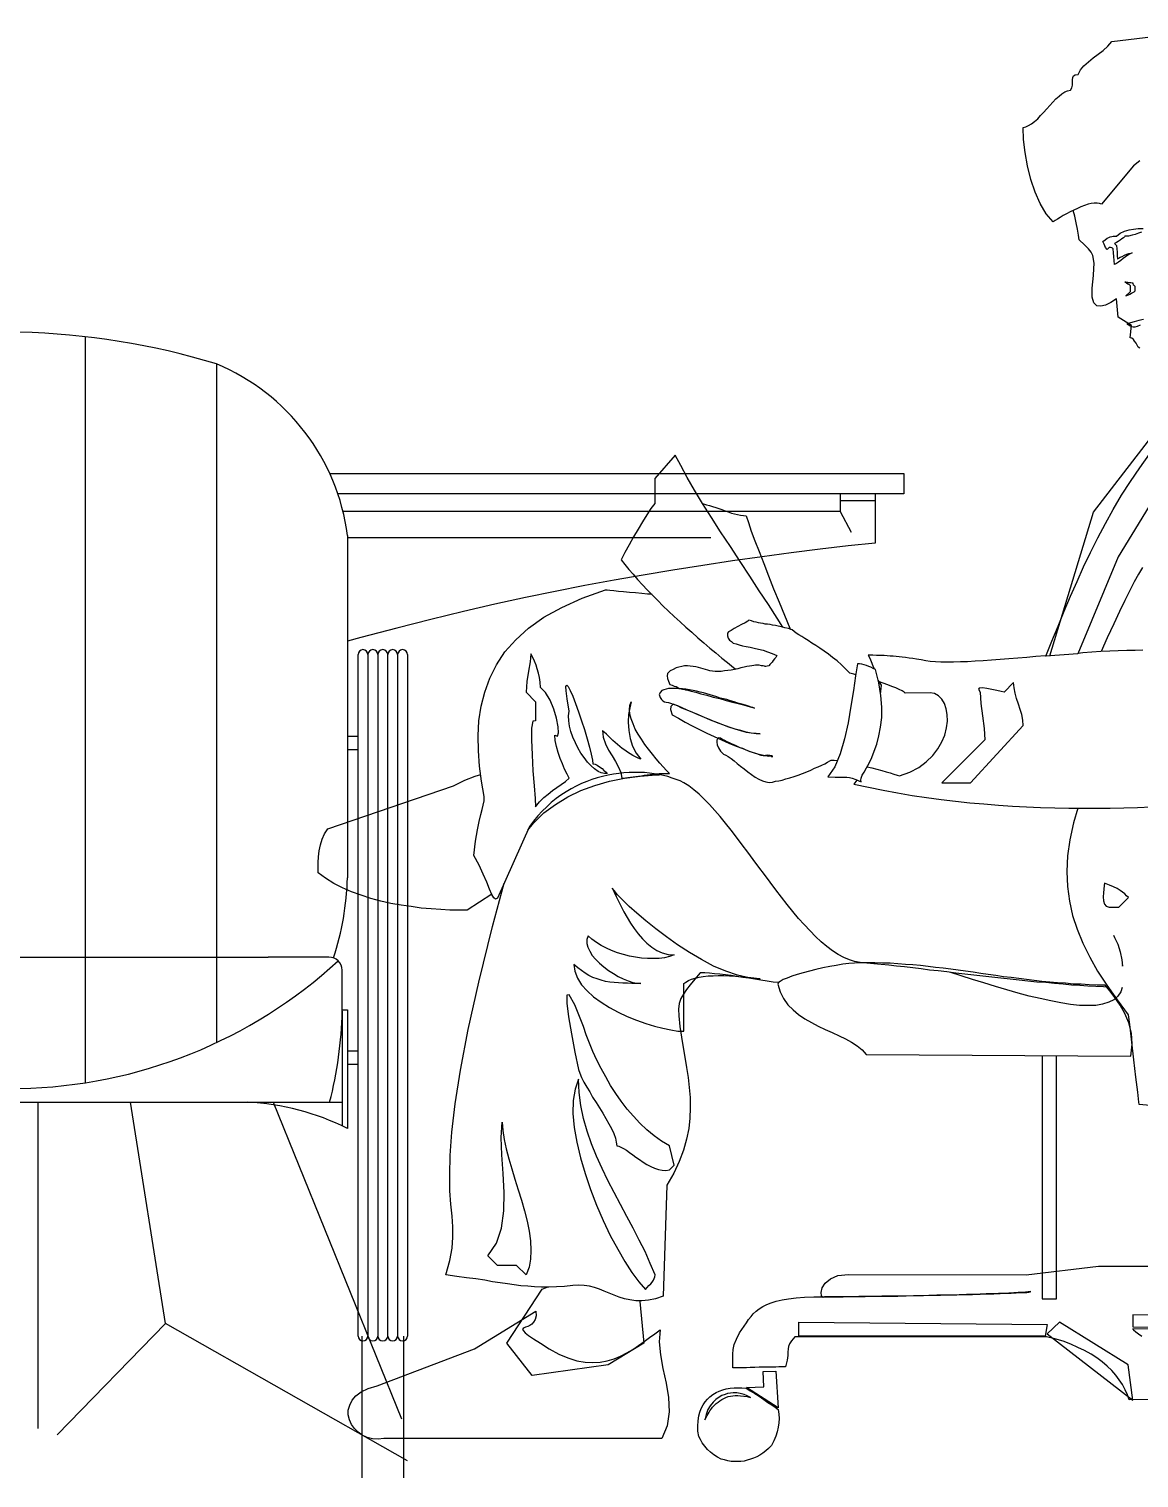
# Model space of a CAD drawing. Header units: millimetres. Extents: x 2198.5 to 2287.8, y 1208.8 to 1298.1.
# Drawn here: x 2206.861 to 2207.702, y 1292.525 to 1293.624 of the extents above; entities that cross this region are included whole.
import ezdxf

# ---------------------------------------------------------------- set-up
doc = ezdxf.new("R2010")
doc.units = ezdxf.units.MM
doc.linetypes.add('CENTRO', pattern=[2, 1.25, -0.25, 0.25, -0.25])
for name, color, linetype in [('7', 7, 'Continuous'), ('CORTES', 3, 'CENTRO'), ('PERFILES', 7, 'Continuous')]:
    doc.layers.add(name, color=color, linetype=linetype)

# ---------------------------------------------------------------- blocks, each defined once
blk = doc.blocks.new('h20')
at = {"layer": '7', "linetype": 'Continuous'}
for points in [[(0.3134, 0.9852), (0.3087, 0.9814), (0.2843, 0.9523), (0.2828, 0.953), (0.281, 0.9531), (0.2789, 0.9531), (0.2766, 0.9528), (0.2742, 0.9523), (0.2715, 0.9514), (0.2687, 0.9503), (0.2661, 0.9491), (0.2633, 0.9479), (0.2605, 0.9465), (0.2579, 0.9451), (0.2554, 0.9437), (0.2531, 0.9424), (0.251, 0.941), (0.2493, 0.94), (0.2477, 0.9389), (0.2424, 0.9451), (0.2379, 0.9528), (0.234, 0.9616), (0.2309, 0.9712), (0.2282, 0.9814), (0.2265, 0.9915), (0.2253, 1.0014), (0.2249, 1.0106), (0.227, 1.011), (0.2291, 1.0119), (0.2314, 1.0133), (0.2335, 1.015), (0.236, 1.0171), (0.2382, 1.0196), (0.2405, 1.022), (0.243, 1.0247), (0.2452, 1.0273), (0.2475, 1.0297), (0.2498, 1.0322), (0.2523, 1.0343), (0.2544, 1.0361), (0.2566, 1.0375), (0.2587, 1.0383), (0.2609, 1.0387), (0.2619, 1.0406), (0.2623, 1.0427), (0.2624, 1.0447), (0.2624, 1.0466), (0.2626, 1.0483), (0.2631, 1.0496), (0.2644, 1.0504), (0.2666, 1.0508), (0.2684, 1.0541), (0.271, 1.0573), (0.2744, 1.0603), (0.278, 1.0632), (0.2819, 1.066), (0.2856, 1.069), (0.2891, 1.0722), (0.2922, 1.0757), (0.3723, 1.0852)], [(0.3134, 0.8432), (0.3122, 0.8441), (0.3113, 0.8455), (0.3105, 0.8471), (0.3094, 0.8485), (0.3085, 0.8499), (0.3073, 0.8508), (0.3061, 0.8511), (0.307, 0.8604), (0.2971, 0.8667), (0.2956, 0.8806), (0.2914, 0.8778), (0.2873, 0.8758), (0.2838, 0.875), (0.2808, 0.8753), (0.2786, 0.8776), (0.2773, 0.882), (0.2772, 0.8888), (0.2784, 0.8984), (0.2786, 0.9035), (0.2787, 0.9074), (0.2784, 0.9107), (0.2777, 0.9135), (0.2764, 0.916), (0.2744, 0.9186), (0.2714, 0.9216), (0.2675, 0.9253), (0.2668, 0.9289), (0.2661, 0.9335), (0.2652, 0.9382), (0.2642, 0.9433), (0.263, 0.9477)], [(0.2901, 0.9195), (0.2886, 0.9179), (0.2875, 0.9195), (0.2864, 0.9221), (0.2854, 0.9242), (0.287, 0.9254), (0.2886, 0.9265), (0.2898, 0.9272), (0.2908, 0.9275), (0.2921, 0.9279), (0.2931, 0.9281), (0.2943, 0.9281), (0.2957, 0.9281), (0.2985, 0.9304), (0.3017, 0.9319), (0.3052, 0.933), (0.3087, 0.9335), (0.3122, 0.9339), (0.3159, 0.9339)], [(0.3147, 0.9312), (0.3124, 0.9304), (0.3099, 0.9295), (0.3075, 0.9288), (0.3049, 0.9282), (0.302, 0.9281), (0.3017, 0.9277), (0.301, 0.9268), (0.2998, 0.926), (0.2984, 0.9251), (0.297, 0.9242), (0.2957, 0.9233), (0.2947, 0.9228), (0.2942, 0.9226), (0.2957, 0.9211), (0.2959, 0.9186), (0.2961, 0.916), (0.2963, 0.9132), (0.2964, 0.9107), (0.2973, 0.9114), (0.2985, 0.9121), (0.3001, 0.9128), (0.3017, 0.9137), (0.3035, 0.9144), (0.305, 0.9149), (0.3066, 0.9153), (0.3077, 0.9155), (0.3061, 0.9147), (0.3043, 0.9137), (0.3026, 0.9125), (0.3008, 0.9111), (0.2991, 0.9097), (0.2973, 0.9084), (0.2957, 0.9074), (0.2942, 0.9067), (0.294, 0.9097), (0.2938, 0.9126), (0.2935, 0.9156), (0.2933, 0.9186), (0.2928, 0.9191), (0.2921, 0.9193), (0.2912, 0.9195), (0.2901, 0.9195)], [(0.2663, 0.4944), (0.2631, 0.4833), (0.2603, 0.4705), (0.2587, 0.4583), (0.258, 0.4465), (0.2586, 0.4351), (0.26, 0.4241), (0.2624, 0.4132), (0.2659, 0.4027), (0.2701, 0.3922), (0.2754, 0.3816), (0.2814, 0.3709), (0.2884, 0.3603), (0.2961, 0.3492), (0.3045, 0.3378), (0.3049, 0.3361), (0.3057, 0.3285), (0.3071, 0.3171), (0.3087, 0.3038), (0.3101, 0.2905), (0.3115, 0.2791), (0.3124, 0.2717), (0.3127, 0.27), (0.3795, 0.2644)], [(0.302, 0.8932), (0.3033, 0.8927), (0.3043, 0.892), (0.3054, 0.8914), (0.3061, 0.8907), (0.3061, 0.886), (0.3029, 0.8828), (0.3036, 0.8832), (0.3047, 0.8837), (0.3059, 0.8841), (0.307, 0.8848), (0.3082, 0.8853), (0.3091, 0.886), (0.3098, 0.8867), (0.3099, 0.8876), (0.3099, 0.8892), (0.3098, 0.89), (0.3092, 0.8906), (0.3085, 0.8911), (0.3084, 0.8925), (0.3075, 0.8925), (0.3066, 0.8927), (0.3057, 0.8927), (0.305, 0.8928), (0.3042, 0.893), (0.3035, 0.893), (0.3027, 0.8932), (0.302, 0.8932)], [(0.3161, 0.865), (0.3126, 0.8641), (0.3092, 0.8632), (0.3063, 0.8623), (0.3036, 0.8615), (0.305, 0.8608), (0.3061, 0.8602), (0.3071, 0.8597), (0.3084, 0.8595), (0.3098, 0.8594), (0.3115, 0.8599), (0.314, 0.8608)], [(0.0989, 0.5158), (0.0968, 0.5128), (0.1078, 0.5103), (0.1189, 0.5082), (0.1299, 0.5061), (0.1409, 0.5042), (0.1518, 0.5026), (0.1629, 0.501), (0.1737, 0.4998), (0.1846, 0.4986), (0.1953, 0.4977), (0.2062, 0.4968), (0.2168, 0.4959), (0.2275, 0.4954), (0.2382, 0.4951), (0.2489, 0.4947), (0.2595, 0.4945), (0.27, 0.4944), (0.2805, 0.4944), (0.2908, 0.4945), (0.3012, 0.4947), (0.3115, 0.4951), (0.3219, 0.4954)], [(0.2421, 0.6097), (0.2467, 0.6211), (0.2514, 0.6325), (0.2561, 0.6439), (0.2609, 0.6551), (0.2658, 0.6663), (0.2708, 0.6774), (0.2761, 0.6884), (0.2815, 0.6995), (0.2873, 0.7103), (0.2933, 0.721), (0.2996, 0.7317), (0.3063, 0.7422), (0.3133, 0.7526), (0.3206, 0.7628), (0.3285, 0.7727), (0.3368, 0.7827), (0.3543, 0.7789), (0.297, 0.6849), (0.2665, 0.6116), (0.2421, 0.6097)], [(0.2451, 0.61), (0.2784, 0.7189), (0.331, 0.7873), (0.3348, 0.7891)], [(0.0429, 0.6316), (0.0386, 0.6385), (0.0321, 0.6488), (0.0251, 0.6593), (0.0179, 0.6704), (0.0105, 0.6816), (0.0032, 0.6928), (-0.0042, 0.7039), (-0.0112, 0.7149), (-0.0179, 0.7254), (-0.024, 0.7356), (-0.0296, 0.7452), (-0.0345, 0.7542), (-0.0386, 0.7622), (-0.0542, 0.7445), (-0.0542, 0.7254), (-0.057, 0.7216), (-0.0601, 0.7168), (-0.0635, 0.7116), (-0.0668, 0.706), (-0.0703, 0.7002), (-0.0736, 0.6942), (-0.0768, 0.6884), (-0.0796, 0.6828), (-0.0768, 0.6791), (-0.0738, 0.6755), (-0.0705, 0.6718), (-0.0671, 0.6679), (-0.0635, 0.6639), (-0.0598, 0.66), (-0.0559, 0.656), (-0.0519, 0.652), (-0.0479, 0.6479), (-0.0437, 0.6439), (-0.0393, 0.6399), (-0.0349, 0.6358), (-0.0305, 0.6316), (-0.0261, 0.6278), (-0.0216, 0.6237), (-0.017, 0.6199), (-0.0124, 0.6158), (-0.0079, 0.6122), (-0.0033, 0.6083), (0.001, 0.6048), (0.0056, 0.6011), (0.0072, 0.5999), (0.0072, 0.5999)], [(0.3155, 0.677), (0.3124, 0.6718), (0.3092, 0.666), (0.3059, 0.6595), (0.302, 0.652), (0.298, 0.6437), (0.2936, 0.6343), (0.2887, 0.6236), (0.2842, 0.6132)], [(0.3157, 0.6143), (0.3098, 0.6141), (0.3035, 0.6141), (0.2971, 0.6137), (0.2907, 0.6136), (0.2838, 0.6132), (0.277, 0.6127), (0.2701, 0.6122), (0.2666, 0.6118), (0.2666, 0.612)], [(-0.0177, 0.7251), (-0.0172, 0.7251), (-0.0149, 0.7245), (-0.0126, 0.724), (-0.0103, 0.7233), (-0.0079, 0.7224), (-0.0056, 0.7216), (-0.0032, 0.7209), (-0.0007, 0.72), (0.0016, 0.7191), (0.004, 0.7182), (0.0063, 0.7175), (0.0086, 0.717), (0.0109, 0.7165), (0.013, 0.7163), (0.0151, 0.7161), (0.0168, 0.711), (0.0189, 0.7046), (0.0217, 0.6972), (0.0249, 0.689), (0.0284, 0.68), (0.0321, 0.6705), (0.0359, 0.6607), (0.0401, 0.6507), (0.0442, 0.6407), (0.0482, 0.6309), (0.0486, 0.63), (0.0486, 0.6302)], [(0.2893, 0.3589), (0.2859, 0.359), (0.2801, 0.3594), (0.274, 0.3596), (0.2679, 0.3601), (0.2617, 0.3604), (0.2552, 0.361), (0.2488, 0.3615), (0.2421, 0.3622), (0.2354, 0.3627), (0.2286, 0.3634), (0.2219, 0.3641), (0.2151, 0.3648), (0.2081, 0.3655), (0.2013, 0.3664), (0.1944, 0.3671), (0.1876, 0.368), (0.1807, 0.3687), (0.1739, 0.3695), (0.1672, 0.3703), (0.1606, 0.3711), (0.1541, 0.3718), (0.1476, 0.3727), (0.1413, 0.3734), (0.135, 0.3741), (0.129, 0.3748), (0.1231, 0.3755), (0.1175, 0.376), (0.1118, 0.3766), (0.1066, 0.3771), (0.1015, 0.3776), (0.0973, 0.3783), (0.0933, 0.3795), (0.0891, 0.3813), (0.0848, 0.3836), (0.0805, 0.3864), (0.0763, 0.3895), (0.072, 0.3932), (0.0677, 0.3972), (0.0635, 0.4015), (0.0591, 0.4062), (0.0549, 0.4109), (0.0505, 0.4162), (0.0461, 0.4214), (0.0419, 0.4269), (0.0375, 0.4325), (0.0333, 0.4383), (0.0289, 0.4441), (0.0247, 0.4498), (0.0205, 0.4556), (0.0163, 0.4612), (0.0121, 0.4668), (0.0079, 0.4725), (0.0037, 0.4779), (-0.0005, 0.483), (-0.0046, 0.4881), (-0.0086, 0.4928), (-0.0126, 0.4972), (-0.0167, 0.5012), (-0.0205, 0.5051), (-0.0244, 0.5084), (-0.0282, 0.5114), (-0.0321, 0.5138), (-0.0349, 0.5151), (-0.0379, 0.5163), (-0.0409, 0.5173), (-0.0442, 0.5184), (-0.0475, 0.5193), (-0.051, 0.52), (-0.0545, 0.5205), (-0.0582, 0.521), (-0.0619, 0.5214), (-0.0657, 0.5215), (-0.0696, 0.5215), (-0.0735, 0.5215), (-0.0775, 0.5212), (-0.0813, 0.5208), (-0.0854, 0.5203), (-0.0894, 0.5196), (-0.0936, 0.5186), (-0.0977, 0.5175), (-0.1017, 0.5163), (-0.1057, 0.5147), (-0.1097, 0.5131), (-0.1136, 0.5112), (-0.1175, 0.5091), (-0.1213, 0.5068), (-0.1252, 0.5044), (-0.1288, 0.5017), (-0.1325, 0.4987), (-0.136, 0.4956), (-0.1394, 0.4921), (-0.1427, 0.4886), (-0.146, 0.4847), (-0.149, 0.4805), (-0.1734, 0.4263), (-0.1748, 0.4255), (-0.176, 0.4265), (-0.1776, 0.4291), (-0.1793, 0.433), (-0.1814, 0.4383), (-0.1841, 0.4444), (-0.1872, 0.4512), (-0.1913, 0.4586), (-0.1899, 0.4695), (-0.1885, 0.4781), (-0.1871, 0.4845), (-0.1858, 0.4896), (-0.1848, 0.4935), (-0.1841, 0.4968), (-0.1835, 0.5), (-0.1834, 0.5033), (-0.1853, 0.5149), (-0.1869, 0.5264), (-0.1878, 0.538), (-0.1879, 0.5494), (-0.1874, 0.5606), (-0.1856, 0.5718), (-0.183, 0.5825), (-0.1792, 0.5931), (-0.1741, 0.6032), (-0.1676, 0.6129), (-0.1594, 0.6222), (-0.1497, 0.6309), (-0.1381, 0.6392), (-0.1246, 0.6467), (-0.1092, 0.6537), (-0.0915, 0.6599), (-0.0903, 0.6599), (-0.0882, 0.6597), (-0.0852, 0.6595), (-0.0817, 0.6591), (-0.0777, 0.6588), (-0.0733, 0.6583), (-0.0687, 0.6579), (-0.064, 0.6576), (-0.0596, 0.657), (-0.0566, 0.6569), (-0.0566, 0.6567)], [(0.0982, 0.5955), (0.0966, 0.596), (0.0948, 0.5966), (0.0936, 0.5969), (0.0905, 0.6002), (0.0873, 0.6032), (0.084, 0.6062), (0.0806, 0.6088), (0.0775, 0.6113), (0.0742, 0.6136), (0.071, 0.6158), (0.068, 0.6178), (0.065, 0.6197), (0.0622, 0.6215), (0.0596, 0.623), (0.0573, 0.6246), (0.055, 0.626), (0.0531, 0.6272), (0.0515, 0.6285), (0.0501, 0.6297), (0.0472, 0.6306), (0.0444, 0.6313), (0.0419, 0.632), (0.0394, 0.6325), (0.0373, 0.6329), (0.0352, 0.6332), (0.0333, 0.6336), (0.0314, 0.6339), (0.0296, 0.6341), (0.0279, 0.6344), (0.0261, 0.6348), (0.0245, 0.6351), (0.0228, 0.6355), (0.021, 0.6358), (0.0191, 0.6364), (0.0172, 0.6369), (0.0163, 0.6362), (0.0144, 0.635), (0.0117, 0.6337), (0.0089, 0.6322), (0.0061, 0.6307), (0.0037, 0.6293), (0.0018, 0.6281), (0.001, 0.6272), (0.001, 0.6251), (0.0016, 0.6234), (0.0025, 0.6218), (0.0039, 0.6208), (0.0054, 0.6197), (0.0075, 0.619), (0.0098, 0.6183), (0.0124, 0.6176), (0.0151, 0.6171), (0.0181, 0.6166), (0.0212, 0.6158), (0.0245, 0.6151), (0.0279, 0.6143), (0.0314, 0.613), (0.0349, 0.6118), (0.0384, 0.6101), (0.0375, 0.6088), (0.0365, 0.6076), (0.0356, 0.6064), (0.0347, 0.6052), (0.0338, 0.6041), (0.0331, 0.6034), (0.0326, 0.6027), (0.0323, 0.6025), (0.031, 0.6022), (0.0301, 0.602), (0.0296, 0.602), (0.0289, 0.6022), (0.028, 0.6024), (0.0268, 0.6025), (0.0249, 0.6029), (0.0223, 0.6029), (0.021, 0.6027), (0.0195, 0.6025), (0.0177, 0.6022), (0.0156, 0.6018), (0.0135, 0.6013), (0.0112, 0.6008), (0.0088, 0.6002), (0.0063, 0.5997), (0.0037, 0.5992), (0.0012, 0.5988), (-0.0014, 0.5985), (-0.0039, 0.5981), (-0.0061, 0.5981), (-0.0084, 0.5981), (-0.0103, 0.5983), (-0.0123, 0.5987), (-0.0139, 0.599), (-0.0156, 0.5995), (-0.0174, 0.6001), (-0.0191, 0.6006), (-0.021, 0.6011), (-0.0231, 0.6016), (-0.0251, 0.602), (-0.0272, 0.6022), (-0.0293, 0.6024), (-0.0316, 0.6024), (-0.0337, 0.602), (-0.0358, 0.6015), (-0.038, 0.6008), (-0.0401, 0.5997), (-0.0424, 0.5985), (-0.0445, 0.5967), (-0.0447, 0.5948), (-0.0444, 0.5929), (-0.0437, 0.5908), (-0.0426, 0.5883), (-0.0409, 0.5878), (-0.0393, 0.5871), (-0.038, 0.5866), (-0.0366, 0.5859), (-0.0356, 0.5853), (-0.0342, 0.585), (-0.033, 0.5846), (-0.0314, 0.5845), (-0.0309, 0.5843), (-0.0291, 0.5839), (-0.0265, 0.5832), (-0.0231, 0.5824), (-0.0191, 0.5811), (-0.0147, 0.5801), (-0.01, 0.5787), (-0.0049, 0.5775), (0, 0.5762), (0.0047, 0.5748), (0.0091, 0.5738), (0.0131, 0.5727), (0.0165, 0.5717), (0.0191, 0.571), (0.0209, 0.5706), (0.0214, 0.5704), (0.0203, 0.5708), (0.0188, 0.5711), (0.0168, 0.5717), (0.0146, 0.5725), (0.0119, 0.5733), (0.0089, 0.5741), (0.006, 0.575), (0.0026, 0.5761), (0.0004, 0.5768), (-0.0021, 0.5773), (-0.0046, 0.578), (-0.007, 0.5789), (-0.0095, 0.5796), (-0.0121, 0.5803), (-0.0146, 0.5811), (-0.0172, 0.5818), (-0.0198, 0.5825), (-0.0224, 0.5831), (-0.0251, 0.5838), (-0.0279, 0.5841), (-0.0305, 0.5846), (-0.0331, 0.585), (-0.0358, 0.5852), (-0.0384, 0.5852), (-0.0401, 0.5852), (-0.0421, 0.5852), (-0.0438, 0.5852), (-0.0456, 0.5848), (-0.0473, 0.5843), (-0.0487, 0.5836), (-0.0498, 0.5824), (-0.0507, 0.5806), (-0.05, 0.5785), (-0.0491, 0.5769), (-0.048, 0.5759), (-0.0468, 0.5752), (-0.0454, 0.5748), (-0.0438, 0.5745), (-0.0421, 0.5741), (-0.0401, 0.5734), (-0.037, 0.5722), (-0.0337, 0.5708), (-0.0298, 0.569), (-0.0256, 0.5673), (-0.0214, 0.5655), (-0.0168, 0.5636), (-0.0123, 0.5617), (-0.0075, 0.5598), (-0.0028, 0.558), (0.0019, 0.5562), (0.0065, 0.5547), (0.0109, 0.5534), (0.0151, 0.5522), (0.0189, 0.5515), (0.0226, 0.551), (0.0258, 0.5508), (0.0226, 0.551), (0.0189, 0.5513), (0.0151, 0.5522), (0.011, 0.5533), (0.0067, 0.5545), (0.0021, 0.5559), (-0.0026, 0.5576), (-0.0072, 0.5594), (-0.0119, 0.5613), (-0.0165, 0.5633), (-0.021, 0.5652), (-0.0254, 0.5669), (-0.0296, 0.5689), (-0.0335, 0.5704), (-0.037, 0.572), (-0.0401, 0.5734), (-0.041, 0.5725), (-0.0419, 0.5715), (-0.0421, 0.5694), (-0.0409, 0.5652), (-0.0361, 0.5626), (-0.0312, 0.5598), (-0.0259, 0.5569), (-0.0203, 0.5541), (-0.0147, 0.5513), (-0.0091, 0.5487), (-0.0035, 0.5462), (0.0021, 0.5438), (0.0075, 0.5415), (0.0126, 0.5396), (0.0175, 0.5378), (0.0219, 0.5363), (0.0259, 0.5352), (0.0295, 0.5343), (0.0324, 0.534), (0.0347, 0.5342), (0.0347, 0.5333), (0.0347, 0.5331), (0.0345, 0.5335), (0.0347, 0.5342), (0.033, 0.5345), (0.0316, 0.5347), (0.0307, 0.5345), (0.0298, 0.5343), (0.0289, 0.5342), (0.0279, 0.5342), (0.0265, 0.5345), (0.0244, 0.5352), (0.0231, 0.5356), (0.0216, 0.5361), (0.02, 0.5366), (0.0182, 0.5373), (0.0165, 0.538), (0.0146, 0.5387), (0.0126, 0.5396), (0.0105, 0.5403), (0.0086, 0.5412), (0.0065, 0.5422), (0.0046, 0.5431), (0.0026, 0.544), (0.0007, 0.5448), (-0.0011, 0.5457), (-0.0028, 0.5466), (-0.0044, 0.5475), (-0.0058, 0.5477), (-0.0067, 0.5471), (-0.0072, 0.5461), (-0.0072, 0.5445), (-0.0068, 0.5424), (-0.0058, 0.5403), (-0.0042, 0.5378), (-0.0021, 0.5354), (-0.0004, 0.5347), (0.0014, 0.5336), (0.0037, 0.5321), (0.006, 0.5303), (0.0084, 0.5284), (0.0109, 0.5263), (0.0137, 0.5242), (0.0163, 0.5221), (0.0191, 0.52), (0.0219, 0.518), (0.0247, 0.5165), (0.0275, 0.5152), (0.0301, 0.5144), (0.0326, 0.514), (0.0351, 0.5142), (0.0373, 0.5149), (0.0398, 0.5152), (0.0424, 0.5158), (0.0452, 0.5166), (0.0482, 0.5175), (0.0514, 0.5186), (0.0545, 0.5196), (0.0578, 0.5208), (0.061, 0.5221), (0.064, 0.5233), (0.067, 0.5247), (0.0698, 0.5259), (0.0724, 0.5272), (0.0747, 0.5282), (0.0768, 0.5293), (0.0784, 0.5303), (0.0796, 0.531), (0.0819, 0.5308), (0.0841, 0.5305), (0.0841, 0.5305)], [(-0.1408, 0.586), (-0.141, 0.5899), (-0.1415, 0.5936), (-0.1422, 0.5969), (-0.1431, 0.6001), (-0.1441, 0.603), (-0.1453, 0.606), (-0.1466, 0.6088), (-0.148, 0.6115), (-0.1485, 0.6055), (-0.1497, 0.5983), (-0.1511, 0.5906), (-0.1516, 0.5825), (-0.1445, 0.5752), (-0.1445, 0.5608), (-0.1466, 0.5605), (-0.1474, 0.5552), (-0.1476, 0.5462), (-0.1471, 0.535), (-0.1464, 0.5229), (-0.1455, 0.5114), (-0.1448, 0.5017), (-0.1445, 0.4956), (-0.1415, 0.4993), (-0.1383, 0.5026), (-0.135, 0.5052), (-0.1317, 0.5079), (-0.1283, 0.5101), (-0.125, 0.5124), (-0.1218, 0.5147), (-0.119, 0.5173), (-0.1206, 0.5203), (-0.1224, 0.524), (-0.1241, 0.528), (-0.1259, 0.5322), (-0.1274, 0.5368), (-0.1287, 0.5413), (-0.1296, 0.5457), (-0.1299, 0.5499), (-0.1278, 0.5491), (-0.1271, 0.5515), (-0.1273, 0.5562), (-0.1285, 0.5626), (-0.1306, 0.5696), (-0.1334, 0.5764), (-0.1369, 0.5822), (-0.1408, 0.586)], [(0.2421, 0.6097), (0.2419, 0.6099), (0.2347, 0.6094), (0.2279, 0.6088), (0.2209, 0.6081), (0.2142, 0.6076), (0.2076, 0.6071), (0.2011, 0.6066), (0.1948, 0.6062), (0.1886, 0.6059), (0.1828, 0.6055), (0.1774, 0.6053), (0.1721, 0.6052), (0.1672, 0.6052), (0.1627, 0.6052), (0.1585, 0.6053), (0.1546, 0.6057), (0.1513, 0.6062), (0.1476, 0.6069), (0.1443, 0.6074), (0.1413, 0.608), (0.1385, 0.6083), (0.1359, 0.6087), (0.1334, 0.609), (0.1311, 0.6092), (0.1288, 0.6095), (0.1266, 0.6097), (0.1243, 0.6097), (0.122, 0.6099), (0.1196, 0.6101), (0.1169, 0.6102), (0.1139, 0.6102), (0.111, 0.6104), (0.1075, 0.6106), (0.1087, 0.6083), (0.1099, 0.6057), (0.1111, 0.6025), (0.112, 0.6001), (0.112, 0.6001)], [(0.1131, 0.5995), (0.1113, 0.6004), (0.1097, 0.6013), (0.108, 0.602), (0.1062, 0.6027), (0.1045, 0.6032), (0.1027, 0.6036), (0.1011, 0.6039), (0.0996, 0.6039), (0.098, 0.5948), (0.0964, 0.5838), (0.0945, 0.5718), (0.0924, 0.5592), (0.0896, 0.547), (0.0863, 0.5356), (0.0822, 0.5257), (0.0771, 0.5182), (0.0826, 0.518), (0.0864, 0.5179), (0.0892, 0.5179), (0.0913, 0.5179), (0.0933, 0.5177), (0.0954, 0.5172), (0.0982, 0.5161), (0.1022, 0.5145), (0.1019, 0.5158), (0.1022, 0.5173), (0.1031, 0.5194), (0.1045, 0.5219), (0.1062, 0.525), (0.1082, 0.5287), (0.1103, 0.5329), (0.1122, 0.5378), (0.1141, 0.5431), (0.1157, 0.5492), (0.1169, 0.5559), (0.1178, 0.5633), (0.1178, 0.5711), (0.1171, 0.5799), (0.1157, 0.5894), (0.1131, 0.5995)], [(-0.119, 0.568), (-0.1206, 0.5773), (-0.1213, 0.5834), (-0.1215, 0.5867), (-0.1208, 0.5878), (-0.1197, 0.5867), (-0.1182, 0.5838), (-0.1162, 0.5794), (-0.1141, 0.5739), (-0.1118, 0.5676), (-0.1096, 0.5608), (-0.1073, 0.554), (-0.1054, 0.5471), (-0.1036, 0.5408), (-0.1022, 0.5354), (-0.1013, 0.531), (-0.101, 0.5282), (-0.0994, 0.5278), (-0.0977, 0.527), (-0.0959, 0.5259), (-0.0941, 0.5245), (-0.0926, 0.5231), (-0.0913, 0.5221), (-0.0905, 0.5212), (-0.0901, 0.5208), (-0.0922, 0.5207), (-0.0947, 0.5212), (-0.0971, 0.5224), (-0.0997, 0.5242), (-0.1024, 0.5266), (-0.105, 0.5294), (-0.1076, 0.5328), (-0.1101, 0.5363), (-0.1124, 0.5401), (-0.1143, 0.5441), (-0.1162, 0.5484), (-0.1176, 0.5526), (-0.1187, 0.5566), (-0.1192, 0.5606), (-0.1194, 0.5645), (-0.119, 0.568)], [(0.1068, 0.5259), (0.1103, 0.525), (0.1141, 0.524), (0.1178, 0.5231), (0.1211, 0.5221), (0.1243, 0.5212), (0.1271, 0.5203), (0.1296, 0.5196), (0.1313, 0.5189), (0.1392, 0.5219), (0.1459, 0.5254), (0.1516, 0.5296), (0.1565, 0.5343), (0.1604, 0.5394), (0.1634, 0.5447), (0.1657, 0.5499), (0.1669, 0.5554), (0.1676, 0.5605), (0.1674, 0.5654), (0.1667, 0.5699), (0.1653, 0.5738), (0.1634, 0.5771), (0.1609, 0.5796), (0.1579, 0.5813), (0.1546, 0.5818), (0.1357, 0.5817), (0.1348, 0.5825), (0.1332, 0.5834), (0.1311, 0.5845), (0.1285, 0.5857), (0.1255, 0.5867), (0.1224, 0.588), (0.1189, 0.5892), (0.1154, 0.5904), (0.1154, 0.5908)], [(0.1152, 0.5915), (0.1159, 0.5899), (0.1173, 0.5878), (0.1169, 0.5831), (0.1168, 0.5822), (0.1168, 0.5824)], [(0.1925, 0.5825), (0.193, 0.5738), (0.1942, 0.5645), (0.1955, 0.555), (0.196, 0.5462), (0.1634, 0.5137), (0.1851, 0.5137), (0.2251, 0.5571), (0.2247, 0.5612), (0.2239, 0.5654), (0.2228, 0.5694), (0.2214, 0.5734), (0.22, 0.5775), (0.219, 0.5817), (0.2181, 0.5857), (0.2177, 0.5897), (0.2105, 0.5825), (0.2084, 0.5829), (0.2051, 0.5836), (0.2013, 0.5845), (0.1974, 0.5852), (0.1941, 0.5857), (0.1916, 0.5855), (0.1911, 0.5846), (0.1925, 0.5825)], [(-0.043, 0.5208), (-0.0452, 0.5231), (-0.0477, 0.5257), (-0.0503, 0.5287), (-0.0531, 0.5319), (-0.0559, 0.5354), (-0.0589, 0.5391), (-0.0617, 0.5427), (-0.0643, 0.5468), (-0.0668, 0.5506), (-0.0689, 0.5545), (-0.0706, 0.5584), (-0.0721, 0.5622), (-0.0729, 0.5657), (-0.0733, 0.5692), (-0.0731, 0.5724), (-0.0721, 0.5752), (-0.0731, 0.5706), (-0.074, 0.5654), (-0.0742, 0.5596), (-0.0738, 0.5534), (-0.0728, 0.5473), (-0.071, 0.5415), (-0.0682, 0.5363), (-0.0647, 0.5317), (-0.0668, 0.5324), (-0.0687, 0.5335), (-0.0708, 0.5345), (-0.0728, 0.5356), (-0.0749, 0.537), (-0.0768, 0.5384), (-0.0787, 0.5398), (-0.0805, 0.5413), (-0.0824, 0.5427), (-0.0841, 0.5443), (-0.0859, 0.5459), (-0.0877, 0.5475), (-0.0892, 0.5491), (-0.0908, 0.5506), (-0.0924, 0.552), (-0.0938, 0.5534), (-0.0931, 0.5482), (-0.0915, 0.5433), (-0.0892, 0.5385), (-0.0864, 0.5342), (-0.0838, 0.5298), (-0.0815, 0.5256), (-0.0799, 0.5214), (-0.0792, 0.5173), (-0.0778, 0.5173), (-0.0763, 0.5175), (-0.0745, 0.5177), (-0.0726, 0.5179), (-0.0706, 0.5182), (-0.0685, 0.5184), (-0.0664, 0.5187), (-0.0643, 0.5191), (-0.0621, 0.5194), (-0.0598, 0.5198), (-0.0575, 0.52), (-0.0552, 0.5203), (-0.0531, 0.5205), (-0.0508, 0.5207), (-0.0487, 0.5208), (-0.0466, 0.5208), (-0.043, 0.5208)], [(-0.1776, 0.4293), (-0.1962, 0.4171), (-0.2025, 0.4171), (-0.2093, 0.4172), (-0.2163, 0.4176), (-0.2235, 0.4181), (-0.2311, 0.4188), (-0.2386, 0.4199), (-0.2463, 0.4209), (-0.254, 0.4223), (-0.2617, 0.4241), (-0.2693, 0.426), (-0.2766, 0.4285), (-0.2838, 0.4311), (-0.2907, 0.4341), (-0.2973, 0.4374), (-0.3035, 0.4413), (-0.3092, 0.4455), (-0.3092, 0.4493), (-0.3091, 0.4533), (-0.3089, 0.4577), (-0.3084, 0.4621), (-0.3075, 0.4667), (-0.3061, 0.4709), (-0.3043, 0.4751), (-0.3019, 0.4788), (-0.2065, 0.5115), (-0.1981, 0.5156), (-0.1902, 0.5187), (-0.186, 0.52), (-0.186, 0.52)], [(-0.1502, 0.4777), (-0.146, 0.4831), (-0.1381, 0.4909), (-0.1294, 0.4973), (-0.1201, 0.5031), (-0.1101, 0.5079), (-0.0996, 0.5117), (-0.0885, 0.5149), (-0.077, 0.5172), (-0.0652, 0.5187), (-0.0531, 0.5198), (-0.0505, 0.5198), (-0.0505, 0.5198)], [(0.0397, 0.3622), (0.0356, 0.3627), (0.031, 0.3634), (0.0263, 0.3641), (0.0217, 0.3648), (0.0172, 0.3655), (0.0126, 0.3662), (0.0081, 0.3669), (0.0037, 0.3676), (-0.0005, 0.3681), (-0.0047, 0.3687), (-0.0088, 0.369), (-0.0126, 0.3694), (-0.0163, 0.3697), (-0.0198, 0.3697), (-0.0237, 0.3648), (-0.0272, 0.3606), (-0.03, 0.3571), (-0.0324, 0.3536), (-0.0344, 0.3503), (-0.0356, 0.3464), (-0.0361, 0.3422), (-0.0359, 0.3371), (-0.0351, 0.329), (-0.0338, 0.321), (-0.0326, 0.3131), (-0.0314, 0.3056), (-0.03, 0.2978), (-0.0289, 0.2903), (-0.0281, 0.2826), (-0.0273, 0.2751), (-0.0272, 0.2673), (-0.0275, 0.2596), (-0.0284, 0.2516), (-0.03, 0.2435), (-0.0323, 0.2353), (-0.0356, 0.2267), (-0.0396, 0.2177), (-0.0449, 0.2086), (-0.0477, 0.1245), (-0.0535, 0.1225), (-0.0589, 0.1215), (-0.064, 0.121), (-0.0685, 0.1211), (-0.0729, 0.1217), (-0.0771, 0.1225), (-0.0812, 0.1238), (-0.085, 0.1253), (-0.0887, 0.1267), (-0.0924, 0.1283), (-0.0961, 0.1299), (-0.0997, 0.1311), (-0.1036, 0.1322), (-0.1075, 0.1327), (-0.1117, 0.1329), (-0.1161, 0.1325), (-0.1225, 0.1318), (-0.1287, 0.1315), (-0.1345, 0.1313), (-0.1399, 0.1313), (-0.1452, 0.1315), (-0.1502, 0.132), (-0.1555, 0.1324), (-0.1606, 0.1331), (-0.1658, 0.1338), (-0.1713, 0.1346), (-0.1771, 0.1355), (-0.183, 0.1366), (-0.1897, 0.1376), (-0.1967, 0.1385), (-0.2042, 0.1395), (-0.2125, 0.1406), (-0.2095, 0.1516), (-0.2077, 0.1609), (-0.207, 0.1693), (-0.2072, 0.1772), (-0.2077, 0.1853), (-0.2086, 0.1942), (-0.2093, 0.2044), (-0.2095, 0.2165), (-0.2091, 0.2311), (-0.2079, 0.2488), (-0.2053, 0.2703), (-0.2013, 0.2959), (-0.1955, 0.3266), (-0.1874, 0.3625), (-0.1771, 0.4048), (-0.1683, 0.4377), (-0.1683, 0.4376)], [(-0.169, 0.4349), (-0.1697, 0.4346), (-0.1697, 0.4346)], [(0.0258, 0.3652), (0.0174, 0.3659), (0.0086, 0.3678), (-0.0004, 0.3709), (-0.0096, 0.3748), (-0.0188, 0.3797), (-0.0279, 0.385), (-0.0368, 0.3908), (-0.0452, 0.3969), (-0.0533, 0.403), (-0.0608, 0.409), (-0.0677, 0.4148), (-0.0735, 0.42), (-0.0785, 0.4249), (-0.0824, 0.4288), (-0.085, 0.432), (-0.0864, 0.4339), (-0.085, 0.4309), (-0.0834, 0.4276), (-0.0815, 0.4239), (-0.0796, 0.4199), (-0.0775, 0.4158), (-0.075, 0.4116), (-0.0724, 0.4072), (-0.0698, 0.4032), (-0.0668, 0.3992), (-0.0635, 0.3955), (-0.0601, 0.3922), (-0.0564, 0.3892), (-0.0526, 0.3867), (-0.0484, 0.3848), (-0.044, 0.3836), (-0.0394, 0.3832), (-0.043, 0.382), (-0.0468, 0.3811), (-0.0508, 0.3806), (-0.0552, 0.3804), (-0.0596, 0.3804), (-0.0642, 0.3808), (-0.0687, 0.3815), (-0.0733, 0.3823), (-0.0778, 0.3836), (-0.0824, 0.3848), (-0.0868, 0.3866), (-0.0908, 0.3883), (-0.0948, 0.3904), (-0.0983, 0.3927), (-0.1017, 0.3951), (-0.1047, 0.3978), (-0.1055, 0.395), (-0.1055, 0.392), (-0.1048, 0.389), (-0.1034, 0.386), (-0.1015, 0.3829), (-0.0991, 0.3799), (-0.0961, 0.3769), (-0.0927, 0.3741), (-0.0892, 0.3715), (-0.0855, 0.3692), (-0.0819, 0.3669), (-0.078, 0.3652), (-0.0743, 0.3636), (-0.0708, 0.3624), (-0.0677, 0.3617), (-0.0647, 0.3615), (-0.068, 0.3615), (-0.0715, 0.3615), (-0.0749, 0.3617), (-0.0782, 0.3617), (-0.0817, 0.362), (-0.085, 0.3622), (-0.0882, 0.3627), (-0.0915, 0.3632), (-0.0947, 0.3641), (-0.0978, 0.365), (-0.101, 0.3662), (-0.104, 0.3676), (-0.1069, 0.3694), (-0.1097, 0.3713), (-0.1125, 0.3734), (-0.1154, 0.376), (-0.1147, 0.3708), (-0.1127, 0.3655), (-0.1096, 0.3606), (-0.1054, 0.3559), (-0.1005, 0.3515), (-0.0947, 0.3473), (-0.0885, 0.3434), (-0.0819, 0.3399), (-0.075, 0.3366), (-0.068, 0.3338), (-0.061, 0.3313), (-0.0543, 0.3292), (-0.0479, 0.3276), (-0.0419, 0.3264), (-0.0366, 0.3255), (-0.0321, 0.3254), (-0.0321, 0.3615), (-0.0305, 0.3627), (-0.0286, 0.3639), (-0.0263, 0.3648), (-0.0235, 0.3657), (-0.0205, 0.3664), (-0.0174, 0.3669), (-0.0137, 0.3673), (-0.01, 0.3674), (-0.006, 0.3676), (-0.0018, 0.3676), (0.0026, 0.3674), (0.007, 0.3671), (0.0117, 0.3667), (0.0163, 0.3664), (0.021, 0.3659), (0.0258, 0.3652)], [(0.2866, 0.4376), (0.2864, 0.4358), (0.2861, 0.4332), (0.2859, 0.4302), (0.2857, 0.4272), (0.2859, 0.4242), (0.2866, 0.4218), (0.2878, 0.4202), (0.2901, 0.4195), (0.2975, 0.4195), (0.3047, 0.4267), (0.3033, 0.4281), (0.3019, 0.4295), (0.3003, 0.4307), (0.2984, 0.4321), (0.2961, 0.4335), (0.2935, 0.4348), (0.2903, 0.4362), (0.2866, 0.4376)], [(0.2935, 0.3981), (0.2943, 0.3965), (0.2966, 0.3913), (0.2984, 0.3855), (0.2998, 0.3795), (0.3003, 0.3748), (0.3003, 0.3752)], [(0.0391, 0.3611), (0.0408, 0.3553), (0.0435, 0.3501), (0.0468, 0.3455), (0.0507, 0.3417), (0.0549, 0.338), (0.0596, 0.3348), (0.0647, 0.3319), (0.0698, 0.3292), (0.075, 0.3268), (0.0803, 0.3245), (0.0855, 0.322), (0.0905, 0.3196), (0.095, 0.317), (0.0992, 0.3143), (0.1029, 0.3112), (0.1061, 0.3078), (0.3066, 0.3066), (0.3077, 0.3156), (0.3071, 0.324), (0.305, 0.3317), (0.302, 0.3387), (0.2984, 0.3452), (0.2945, 0.351), (0.2907, 0.3561), (0.2871, 0.3604), (0.281, 0.3604), (0.2749, 0.3606), (0.2689, 0.361), (0.263, 0.3611), (0.257, 0.3617), (0.251, 0.362), (0.2451, 0.3625), (0.2391, 0.3632), (0.2333, 0.3639), (0.2275, 0.3645), (0.2218, 0.3653), (0.216, 0.366), (0.2102, 0.3667), (0.2044, 0.3676), (0.1986, 0.3685), (0.193, 0.3692), (0.1872, 0.3701), (0.1814, 0.3708), (0.1758, 0.3717), (0.1701, 0.3724), (0.1644, 0.3731), (0.1587, 0.3738), (0.153, 0.3745), (0.1473, 0.3752), (0.1415, 0.3757), (0.1359, 0.376), (0.1301, 0.3766), (0.1243, 0.3769), (0.1185, 0.3771), (0.1127, 0.3773), (0.1068, 0.3773), (0.101, 0.3773), (0.0973, 0.3771), (0.0929, 0.3767), (0.0884, 0.3762), (0.0834, 0.3753), (0.0784, 0.3745), (0.0733, 0.3734), (0.068, 0.3722), (0.0631, 0.3709), (0.0582, 0.3697), (0.0538, 0.3683), (0.0498, 0.3671), (0.0461, 0.3657), (0.0431, 0.3645), (0.041, 0.3632), (0.0396, 0.3622), (0.0391, 0.3611)], [(0.0991, 0.378), (0.0986, 0.3772)], [(0.3001, 0.3585), (0.2991, 0.3553), (0.2968, 0.352), (0.2936, 0.3492), (0.2898, 0.3473), (0.2852, 0.3459), (0.28, 0.345), (0.2742, 0.3448), (0.2677, 0.345), (0.2609, 0.3457), (0.2535, 0.3468), (0.2459, 0.3483), (0.2379, 0.3501), (0.2296, 0.352), (0.2212, 0.3543), (0.2126, 0.3567), (0.2041, 0.3594), (0.1953, 0.362), (0.1867, 0.3646), (0.1781, 0.3674), (0.1701, 0.3699), (0.1701, 0.3699)], [(-0.043, 0.2384), (-0.0489, 0.2421), (-0.0547, 0.2461), (-0.0601, 0.2507), (-0.0654, 0.2556), (-0.0703, 0.2609), (-0.075, 0.2663), (-0.0796, 0.2723), (-0.0836, 0.2782), (-0.0877, 0.2843), (-0.0913, 0.2907), (-0.0948, 0.2971), (-0.098, 0.3035), (-0.101, 0.3099), (-0.1036, 0.3164), (-0.1061, 0.3227), (-0.1082, 0.3289), (-0.1148, 0.3455), (-0.1189, 0.3529), (-0.1208, 0.3527), (-0.1208, 0.3466), (-0.1196, 0.3362), (-0.1173, 0.3233), (-0.1147, 0.3094), (-0.1118, 0.2963), (-0.111, 0.2935), (-0.1096, 0.2903), (-0.1078, 0.2868), (-0.1057, 0.2831), (-0.1034, 0.2794), (-0.1012, 0.2754), (-0.0985, 0.2714), (-0.0961, 0.2673), (-0.0934, 0.2633), (-0.0912, 0.2593), (-0.0889, 0.2552), (-0.087, 0.2516), (-0.0852, 0.2479), (-0.084, 0.2444), (-0.0833, 0.2412), (-0.0829, 0.2384), (-0.0813, 0.2382), (-0.0798, 0.2375), (-0.0777, 0.2365), (-0.0756, 0.2351), (-0.0733, 0.2335), (-0.0708, 0.2318), (-0.0684, 0.2298), (-0.0656, 0.2281), (-0.0629, 0.2261), (-0.0601, 0.2244), (-0.0572, 0.2228), (-0.0543, 0.2216), (-0.0514, 0.2205), (-0.0486, 0.22), (-0.0458, 0.2198), (-0.043, 0.2202), (-0.0394, 0.2239), (-0.043, 0.2384)], [(0.2395, 0.307), (0.2395, 0.1225), (0.2503, 0.1225), (0.2503, 0.307), (0.2503, 0.307)], [(-0.0538, 0.1406), (-0.0575, 0.1494), (-0.0615, 0.1583), (-0.0659, 0.1671), (-0.0706, 0.176), (-0.0754, 0.1849), (-0.0801, 0.1939), (-0.085, 0.203), (-0.0896, 0.2121), (-0.0941, 0.2214), (-0.0983, 0.2307), (-0.102, 0.24), (-0.1054, 0.2496), (-0.108, 0.2593), (-0.1101, 0.2691), (-0.1113, 0.2789), (-0.1118, 0.2891), (-0.1145, 0.2815), (-0.1159, 0.2728), (-0.1161, 0.2631), (-0.1152, 0.2524), (-0.1132, 0.2412), (-0.1104, 0.2295), (-0.1069, 0.2174), (-0.1027, 0.2053), (-0.0982, 0.1934), (-0.0931, 0.1818), (-0.0878, 0.1706), (-0.0822, 0.1602), (-0.0768, 0.1508), (-0.0714, 0.1424), (-0.0661, 0.1353), (-0.0612, 0.1297), (-0.0598, 0.1311), (-0.0586, 0.1325), (-0.0572, 0.1338), (-0.0561, 0.1352), (-0.0552, 0.1366), (-0.0545, 0.1378), (-0.054, 0.1392), (-0.0538, 0.1406)], [(-0.1697, 0.2565), (-0.1693, 0.2502), (-0.1683, 0.2433), (-0.1667, 0.2361), (-0.1648, 0.2286), (-0.1625, 0.2211), (-0.1602, 0.2132), (-0.1576, 0.2051), (-0.1551, 0.1972), (-0.1529, 0.1892), (-0.1509, 0.1814), (-0.1494, 0.1737), (-0.1483, 0.1664), (-0.148, 0.1592), (-0.1483, 0.1525), (-0.1494, 0.1464), (-0.1516, 0.1406), (-0.1588, 0.1478), (-0.1734, 0.1478), (-0.1806, 0.1551), (-0.1741, 0.1646), (-0.1702, 0.176), (-0.1685, 0.1892), (-0.1683, 0.2032), (-0.169, 0.2174), (-0.1699, 0.2316), (-0.1704, 0.2447), (-0.1697, 0.2565)], [(0.2821, 0.1474), (0.3473, 0.1474)], [(0.4802, 0.0987), (0.3082, 0.0997), (0.308, 0.0996), (0.3087, 0.0989), (0.3103, 0.0976), (0.3124, 0.0961), (0.315, 0.0941)], [(0.3439, 0.0463), (0.3054, 0.0459), (0.304, 0.0498), (0.3024, 0.0536), (0.3003, 0.0575), (0.2978, 0.0612), (0.2952, 0.0647), (0.2921, 0.0682), (0.2887, 0.0715), (0.2849, 0.0747), (0.2808, 0.0777), (0.2764, 0.0806), (0.2715, 0.0833), (0.2665, 0.0857), (0.261, 0.0882), (0.2552, 0.0903), (0.2491, 0.0922), (0.2426, 0.0938), (0.2325, 0.0938), (0.0519, 0.0938), (0.0494, 0.0906), (0.048, 0.0884), (0.0473, 0.0864), (0.047, 0.0845), (0.0468, 0.0822), (0.0466, 0.0796), (0.0461, 0.0759), (0.0449, 0.071), (0.0438, 0.071), (0.0423, 0.071), (0.04, 0.071), (0.0375, 0.0708), (0.0347, 0.0708), (0.0316, 0.0706), (0.0282, 0.0706), (0.0249, 0.0706), (0.0216, 0.0705), (0.0182, 0.0705), (0.0153, 0.0703), (0.0124, 0.0703), (0.0098, 0.0701), (0.0077, 0.0701), (0.0061, 0.0701), (0.0051, 0.0701), (0.0051, 0.0736), (0.0049, 0.077), (0.0049, 0.0805), (0.0054, 0.0841), (0.0061, 0.0878), (0.0077, 0.092), (0.0102, 0.0968), (0.0135, 0.1019), (0.0153, 0.1043), (0.0168, 0.1068), (0.0188, 0.109), (0.0205, 0.1111), (0.0226, 0.1131), (0.0251, 0.115), (0.0277, 0.1166), (0.0307, 0.1182), (0.034, 0.1196), (0.0379, 0.1208), (0.0423, 0.1217), (0.0473, 0.1225), (0.0529, 0.1232), (0.0593, 0.1238), (0.0664, 0.1239), (0.0743, 0.1241), (0.0787, 0.1241), (0.0834, 0.1241), (0.0885, 0.1241), (0.0938, 0.1243), (0.0994, 0.1243), (0.1052, 0.1243), (0.1111, 0.1245), (0.1173, 0.1245), (0.1236, 0.1246), (0.1301, 0.1246), (0.1364, 0.1248), (0.143, 0.125), (0.1495, 0.125), (0.1558, 0.1252), (0.1623, 0.1253), (0.1686, 0.1255), (0.1748, 0.1255), (0.1809, 0.1257), (0.1867, 0.1259), (0.1923, 0.126), (0.1977, 0.1262), (0.2028, 0.1264), (0.2076, 0.1266), (0.2119, 0.1267), (0.216, 0.1269), (0.2197, 0.1271), (0.2228, 0.1273), (0.2254, 0.1273), (0.2277, 0.1274), (0.2293, 0.1276), (0.2303, 0.1278), (0.2309, 0.128), (0.2289, 0.1278), (0.2268, 0.1276), (0.2242, 0.1274), (0.2212, 0.1273), (0.2179, 0.1271), (0.2142, 0.1269), (0.2104, 0.1266), (0.2062, 0.1266), (0.2018, 0.1264), (0.197, 0.1262), (0.1923, 0.126), (0.1872, 0.1259), (0.182, 0.1257), (0.1765, 0.1255), (0.1709, 0.1253), (0.1653, 0.1253), (0.1595, 0.1252), (0.1536, 0.125), (0.1478, 0.1248), (0.1418, 0.1248), (0.1359, 0.1246), (0.1299, 0.1246), (0.1239, 0.1245), (0.118, 0.1245), (0.1122, 0.1243), (0.1064, 0.1243), (0.1006, 0.1243), (0.0952, 0.1241), (0.0898, 0.1241), (0.0845, 0.1241), (0.0794, 0.1241), (0.0745, 0.1241), (0.0731, 0.1234), (0.0722, 0.1248), (0.0719, 0.1274), (0.0728, 0.1308), (0.075, 0.1345), (0.0789, 0.1376), (0.0847, 0.1401), (0.0927, 0.1409), (0.2272, 0.1408), (0.2821, 0.1474)], [(-0.0654, 0.1206), (-0.0624, 0.0889), (-0.0894, 0.0724), (-0.1469, 0.0643), (-0.1662, 0.0889), (-0.1394, 0.1299), (-0.1357, 0.1313), (-0.1357, 0.1313)], [(-0.2645, 0.0566), (-0.1906, 0.0847), (-0.1443, 0.1131), (-0.1441, 0.1096), (-0.1448, 0.1069), (-0.1459, 0.1048), (-0.1473, 0.1034), (-0.1488, 0.1024), (-0.1504, 0.1015), (-0.152, 0.101), (-0.1532, 0.1005), (-0.1539, 0.0999), (-0.1543, 0.0992), (-0.1536, 0.0982), (-0.1522, 0.0968), (-0.1497, 0.0948), (-0.1459, 0.0922), (-0.1408, 0.0889), (-0.1341, 0.0847), (-0.1268, 0.0806), (-0.1199, 0.0777), (-0.1132, 0.0756), (-0.1069, 0.0745), (-0.1012, 0.0742), (-0.0954, 0.0745), (-0.0901, 0.0756), (-0.0849, 0.0771), (-0.0801, 0.0791), (-0.0754, 0.0815), (-0.0708, 0.0841), (-0.0664, 0.0871), (-0.0622, 0.0901), (-0.058, 0.0931), (-0.054, 0.0961), (-0.05, 0.0989), (-0.0507, 0.0899), (-0.0498, 0.0801), (-0.0479, 0.0696), (-0.0456, 0.0587), (-0.0438, 0.0477), (-0.0431, 0.0368), (-0.0447, 0.0263), (-0.0487, 0.0167), (-0.2595, 0.0167), (-0.2638, 0.016), (-0.268, 0.0163), (-0.2721, 0.0174), (-0.2758, 0.0191), (-0.2789, 0.0214), (-0.2817, 0.0242), (-0.2838, 0.0273), (-0.2854, 0.0309), (-0.2863, 0.0345), (-0.2863, 0.0382), (-0.2852, 0.0419), (-0.2835, 0.0456), (-0.2805, 0.0489), (-0.2765, 0.0519), (-0.2712, 0.0545), (-0.2645, 0.0566)], [(0.308, 0.1013), (0.4821, 0.0996), (0.4803, 0.1085), (0.308, 0.1103), (0.308, 0.1013)], [(0.055, 0.0941), (0.055, 0.1048), (0.2433, 0.1031), (0.2416, 0.0941), (0.055, 0.0941)], [(0.308, 0.0458), (0.3045, 0.0726), (0.2524, 0.1048), (0.2433, 0.0959), (0.308, 0.0458)], [(0.0377, 0.0678), (0.0394, 0.0398), (0.0153, 0.0554), (0.0284, 0.0559), (0.0279, 0.0673), (0.0377, 0.0678)], [(0.0151, 0.0547), (0.0182, 0.0528), (0.0216, 0.0507), (0.0249, 0.0486), (0.0284, 0.0463), (0.0316, 0.044), (0.0345, 0.0421), (0.0372, 0.0403), (0.0394, 0.0387), (0.04, 0.0352), (0.0401, 0.0319), (0.04, 0.0284), (0.0394, 0.0251), (0.0387, 0.0217), (0.0375, 0.0184), (0.0361, 0.0149), (0.0342, 0.0112), (0.0321, 0.0091), (0.03, 0.0072), (0.0277, 0.0056), (0.0254, 0.004), (0.0231, 0.0028), (0.0207, 0.0018), (0.0184, 0.0009), (0.016, 0.0002), (0.0135, -0.0005), (0.011, -0.0007), (0.0086, -0.0009), (0.0061, -0.0009), (0.0037, -0.0007), (0.0012, -0.0004), (-0.0012, 0.0004), (-0.0037, 0.001), (-0.0067, 0.0025), (-0.0093, 0.0042), (-0.0119, 0.0063), (-0.0142, 0.0084), (-0.0163, 0.0109), (-0.0181, 0.0133), (-0.0195, 0.0158), (-0.0207, 0.0182), (-0.0216, 0.0221), (-0.0216, 0.0259), (-0.0212, 0.03), (-0.0207, 0.0337), (-0.02, 0.0366), (-0.0189, 0.0394), (-0.0175, 0.0421), (-0.016, 0.0444), (-0.0142, 0.0465), (-0.0123, 0.0482), (-0.0102, 0.05), (-0.0077, 0.0514), (-0.0053, 0.0524), (-0.0026, 0.0535), (0, 0.0542), (0.003, 0.0547), (0.006, 0.055), (0.0089, 0.055), (0.0119, 0.055), (0.0151, 0.0547)], [(0.0184, 0.0477), (0.016, 0.0491), (0.0135, 0.0501), (0.0107, 0.0508), (0.0081, 0.0512), (0.0054, 0.0512), (0.0032, 0.051), (0.001, 0.0507), (-0.0007, 0.0501), (-0.0032, 0.0493), (-0.0054, 0.0479), (-0.0079, 0.0463), (-0.01, 0.0442), (-0.0121, 0.0415), (-0.0139, 0.0386), (-0.0153, 0.0349), (-0.0163, 0.0309), (-0.0153, 0.0326), (-0.0144, 0.034), (-0.0137, 0.0354), (-0.013, 0.0365), (-0.0124, 0.0377), (-0.0117, 0.0386), (-0.011, 0.0396), (-0.0103, 0.0405), (-0.0089, 0.0419), (-0.0075, 0.0431), (-0.0061, 0.0442), (-0.0047, 0.0452), (-0.0032, 0.0463), (-0.0018, 0.047), (-0.0002, 0.0477), (0.0014, 0.0484), (0.0032, 0.0487), (0.0049, 0.0491), (0.0068, 0.0493), (0.0088, 0.0493), (0.0109, 0.0491), (0.0133, 0.0487), (0.0158, 0.0484), (0.0184, 0.0477)]]:
    blk.add_lwpolyline(points, dxfattribs=at)
blk = doc.blocks.new('CORTE COMEDOR')
for p, q in [((219.7899, 167.4474), (219.7899, 166.8818)), ((219.8892, 167.4267), (219.8892, 166.9122)), ((219.9885, 167.2967), (219.9885, 167.0371)), ((219.9965, 167.2064), (219.9965, 166.6898)), ((220.004, 167.2064), (220.004, 166.6898)), ((220.0115, 167.2064), (220.0115, 166.6898)), ((220.019, 167.2064), (220.019, 166.6898)), ((220.0265, 167.2064), (220.0265, 166.6898)), ((220.034, 167.2064), (220.034, 166.6898)), ((219.9965, 167.1442), (219.9885, 167.1442)), ((219.9965, 167.1342), (219.9885, 167.1342)), ((219.7403, 166.9771), (219.9285, 166.9771)), ((219.9745, 166.9771), (219.9285, 166.9771)), ((219.9845, 166.936), (219.9845, 166.9671)), ((219.9845, 166.9371), (219.9885, 166.9371)), ((219.9845, 166.936), (219.9845, 166.8491)), ((219.9885, 166.9371), (219.9885, 166.8471)), ((219.9965, 166.9057), (219.9885, 166.9057)), ((219.9965, 166.8957), (219.9885, 166.8957)), ((219.7403, 166.8671), (219.9845, 166.8671)), ((219.9995, 166.6898), (219.9995, 166.5822)), ((220.031, 166.6898), (220.031, 166.5822))]:
    blk.add_line(p, q)
for centre, radius, start, end in [((219.7279, 166.9), 0.5509, 72.9712, 88.7132), ((219.8264, 167.2758), 0.1635, 7.3267, 67.3946), ((220.0003, 167.2064), 0.00375, 0, 180), ((220.0078, 167.2064), 0.00375, 0, 180), ((220.0153, 167.2064), 0.00375, 0, 180), ((220.0228, 167.2064), 0.00375, 0, 180), ((220.0303, 167.2064), 0.00375, 0, 180), ((219.7775, 167.0425), 0.2111, 341.7879, 358.5465), ((219.9745, 166.9671), 0.01, 0, 90), ((219.7334, 167.2436), 0.3662, 271.0744, 312.6516), ((219.688, 166.9419), 0.2966, 345.3897, 358.8612), ((219.9032, 166.6773), 0.1901, 63.3205, 87.1417), ((220.0003, 166.6898), 0.00375, 180, 360), ((220.0078, 166.6898), 0.00375, 180, 360), ((220.0153, 166.6898), 0.00375, 180, 360), ((220.0228, 166.6898), 0.00375, 180, 360), ((220.0303, 166.6898), 0.00375, 180, 360)]:
    blk.add_arc(centre, radius, start, end)
at = {"layer": 'PERFILES', "color": 7, "linetype": 'Continuous'}
for p, q in [((220.3619, 167.3148), (220.3701, 167.2993)), ((220.3248, 167.2836), (220.3027, 167.2806)), ((220.3466, 167.2863), (220.3248, 167.2836)), ((220.3678, 167.2888), (220.3466, 167.2863)), ((220.3884, 167.2909), (220.3678, 167.2888)), ((220.2577, 167.274), (220.2351, 167.2704)), ((220.2802, 167.2774), (220.2577, 167.274)), ((220.3027, 167.2806), (220.2802, 167.2774)), ((220.1905, 167.2628), (220.1683, 167.2587)), ((220.2127, 167.2667), (220.1905, 167.2628)), ((220.2351, 167.2704), (220.2127, 167.2667)), ((220.146, 167.2543), (220.1234, 167.2496)), ((220.1683, 167.2587), (220.146, 167.2543)), ((220.1003, 167.2446), (220.0765, 167.2391)), ((220.1234, 167.2496), (220.1003, 167.2446)), ((220.0517, 167.2331), (220.0259, 167.2265)), ((220.0765, 167.2391), (220.0517, 167.2331)), ((219.9987, 167.2194), (219.9885, 167.2166)), ((220.0259, 167.2265), (219.9987, 167.2194)), ((219.7543, 166.6198), (219.7543, 166.8671))]:
    blk.add_line(p, q, dxfattribs=at)
for points in [[(219.975, 167.3438), (220.41, 167.3438), (220.41, 167.3283), (219.9812, 167.3283)], [(220.3619, 167.3283), (220.3619, 167.3148)], [(220.3884, 167.3283), (220.3884, 167.2909)], [(220.3884, 167.3229), (220.3619, 167.3229)], [(220.3619, 167.3148), (219.9851, 167.3148)], [(220.2639, 167.2949), (219.9885, 167.2949)], [(219.8508, 166.6992), (219.8241, 166.8671)], [(219.9322, 166.8671), (220.0294, 166.6271)], [(220.0341, 166.5951), (219.8508, 166.6992), (219.7686, 166.6148)]]:
    blk.add_lwpolyline(points, dxfattribs=at)
at = {"layer": 'CORTES'}
blk.add_blockref('h20', (220.2755, 166.5955), dxfattribs=at)

msp = doc.modelspace()

# ---------------------------------------------------------------- block references
msp.add_blockref('CORTE COMEDOR', (1987.1134, 1125.9431))

doc.saveas('drawing.dxf')
